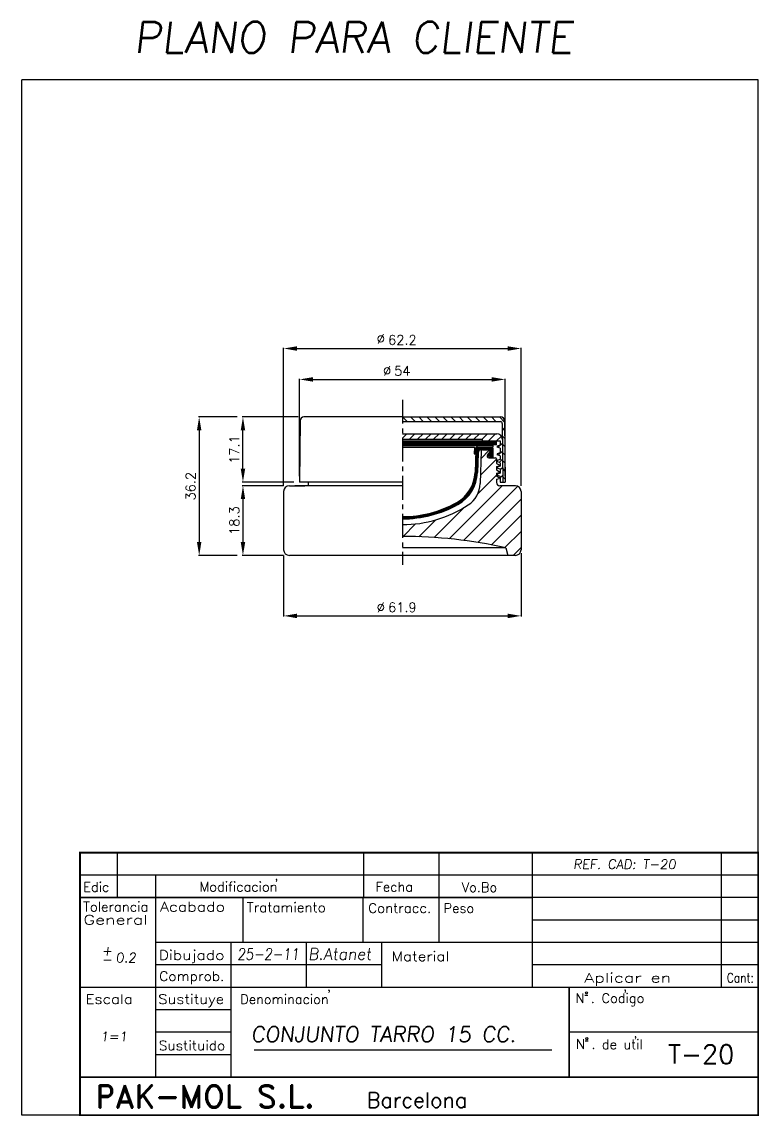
# Model space of a CAD drawing. Extents: x 59 to 1419, y 215 to 817.
# Drawn here: x 317.2 to 511, y 529.6 to 817.3 of the extents above; entities that cross this region are included whole.
import ezdxf
from ezdxf.enums import TextEntityAlignment as Align

# ---------------------------------------------------------------- set-up
doc = ezdxf.new("R2010")
doc.units = 0
doc.header["$LTSCALE"] = 5
doc.header["$MEASUREMENT"] = 0
doc.linetypes.add('CENTRO', pattern=[2, 1.25, -0.25, 0.25, -0.25])
doc.linetypes.add('CONTINUA', pattern=[0])
doc.layers.get('0').update_dxf_attribs({"linetype": 'CONTINUA'})
doc.layers.get('DEFPOINTS').update_dxf_attribs({"linetype": 'CONTINUA'})
doc.layers.add('2', color=1, linetype='CONTINUA')
doc.layers.add('COTAS', color=7, linetype='CONTINUA')
doc.styles.add('25', font='simplex', dxfattribs={"height": 2.5})
doc.styles.add('4', font='ROMANS', dxfattribs={"oblique": 7, "height": 4})
doc.styles.add('ROMAND', font='romand', dxfattribs={"height": 4})
doc.styles.add('ROMANS', font='romans', dxfattribs={"oblique": 7, "height": 2.5})
doc.dimstyles.get("Standard").update_dxf_attribs({"dimtxt": 0.18, "dimasz": 0.18, "dimexe": 0.18, "dimexo": 0.0625, "dimgap": 0.09, "dimtad": 0, "dimtih": 1, "dimtoh": 1, "dimdec": 4, "dimzin": 0, "dimtxsty": 'STANDARD', "dimcen": 0.09, "dimazin": 3, "dimtfac": 1, "dimtdec": 4, "dimtofl": 0, "dimtmove": 0, "dimatfit": 3, "dimtolj": 1, "dimtzin": 0})

# ---------------------------------------------------------------- blocks, each defined once
blk = doc.blocks.new('*D14')
at = {"color": 0, "linetype": 'BYBLOCK'}
for p, q in [((386, 390.66), (375.11, 390.66)), ((375.31, 387.16), (375.31, 375.86)), ((386, 372.36), (375.11, 372.36))]:
    blk.add_line(p, q, dxfattribs=at)
for points in [[(374.73, 387.16), (375.9, 387.16), (375.31, 390.66)], [(374.73, 375.86), (375.9, 375.86), (375.31, 372.36)]]:
    blk.add_solid(points, dxfattribs=at)
at = {"layer": 'DEFPOINTS', "color": 0, "linetype": 'BYBLOCK'}
for p in [(387.5, 390.66), (375.31, 372.36), (387.5, 372.36)]:
    blk.add_point(p, dxfattribs=at)
at = {"color": 0, "linetype": 'BYBLOCK', "insert": (373.06, 381.51), "char_height": 2.5, "attachment_point": 5, "rotation": 90, "style": '25'}
blk.add_mtext('\\A1;18.3', dxfattribs=at)
blk = doc.blocks.new('*D13')
at = {"color": 0, "linetype": 'BYBLOCK'}
for p, q in [((386, 390.66), (386, 426.96)), ((389.5, 426.76), (444.9, 426.76)), ((448.4, 390.66), (448.4, 426.96))]:
    blk.add_line(p, q, dxfattribs=at)
for points in [[(389.5, 427.34), (389.5, 426.17), (386, 426.76)], [(444.9, 427.34), (444.9, 426.17), (448.4, 426.76)]]:
    blk.add_solid(points, dxfattribs=at)
at = {"layer": 'DEFPOINTS', "color": 0, "linetype": 'BYBLOCK'}
for p in [(448.4, 426.76), (386, 389.16), (448.4, 389.16)]:
    blk.add_point(p, dxfattribs=at)
at = {"color": 0, "linetype": 'BYBLOCK', "insert": (417.2, 429.01), "char_height": 2.5, "attachment_point": 5, "style": '25'}
blk.add_mtext('\\A1;62.2', dxfattribs=at)
blk = doc.blocks.new('*D15')
at = {"color": 0, "linetype": 'BYBLOCK'}
for p, q in [((386, 372.36), (386, 356.26)), ((448.4, 372.93), (448.4, 356.26)), ((389.5, 356.46), (444.9, 356.46))]:
    blk.add_line(p, q, dxfattribs=at)
for points in [[(389.5, 357.04), (389.5, 355.87), (386, 356.46)], [(444.9, 357.04), (444.9, 355.87), (448.4, 356.46)]]:
    blk.add_solid(points, dxfattribs=at)
at = {"layer": 'DEFPOINTS', "color": 0, "linetype": 'BYBLOCK'}
for p in [(448.4, 374.43), (386, 373.86), (448.4, 356.46)]:
    blk.add_point(p, dxfattribs=at)
at = {"color": 0, "linetype": 'BYBLOCK', "insert": (417.2, 358.71), "char_height": 2.5, "attachment_point": 5, "style": '25'}
blk.add_mtext('\\A1;61.9', dxfattribs=at)
blk = doc.blocks.new('*D16')
at = {"color": 0, "linetype": 'BYBLOCK'}
for p, q in [((389.85, 713.41), (375.11, 713.41)), ((375.31, 699.81), (375.31, 709.91)), ((388.7, 696.31), (375.11, 696.31))]:
    blk.add_line(p, q, dxfattribs=at)
for points in [[(374.73, 709.91), (375.9, 709.91), (375.31, 713.41)], [(374.73, 699.81), (375.9, 699.81), (375.31, 696.31)]]:
    blk.add_solid(points, dxfattribs=at)
at = {"layer": 'DEFPOINTS', "color": 0, "linetype": 'BYBLOCK'}
for p in [(375.31, 713.41), (391.35, 713.41), (390.2, 696.31)]:
    blk.add_point(p, dxfattribs=at)
at = {"color": 0, "linetype": 'BYBLOCK', "insert": (373.06, 704.86), "char_height": 2.5, "attachment_point": 5, "rotation": 90, "style": '25'}
blk.add_mtext('\\A1;17.1', dxfattribs=at)
blk = doc.blocks.new('*D17')
at = {"color": 0, "linetype": 'BYBLOCK'}
for p, q in [((373.81, 713.41), (363.61, 713.41)), ((363.81, 709.91), (363.81, 680.51)), ((373.81, 677.01), (363.61, 677.01))]:
    blk.add_line(p, q, dxfattribs=at)
for points in [[(363.22, 709.91), (364.39, 709.91), (363.81, 713.41)], [(363.22, 680.51), (364.39, 680.51), (363.81, 677.01)]]:
    blk.add_solid(points, dxfattribs=at)
at = {"layer": 'DEFPOINTS', "color": 0, "linetype": 'BYBLOCK'}
for p in [(375.31, 713.41), (363.81, 677.01), (375.31, 677.01)]:
    blk.add_point(p, dxfattribs=at)
at = {"color": 0, "linetype": 'BYBLOCK', "insert": (361.56, 695.21), "char_height": 2.5, "attachment_point": 5, "rotation": 90, "style": '25'}
blk.add_mtext('\\A1;36.2', dxfattribs=at)
blk = doc.blocks.new('*D18')
at = {"color": 0, "linetype": 'BYBLOCK'}
for p, q in [((390.2, 697.81), (390.2, 723.48)), ((393.7, 723.28), (440.7, 723.28)), ((444.2, 697.81), (444.2, 723.48))]:
    blk.add_line(p, q, dxfattribs=at)
for points in [[(393.7, 723.87), (393.7, 722.7), (390.2, 723.28)], [(440.7, 723.87), (440.7, 722.7), (444.2, 723.28)]]:
    blk.add_solid(points, dxfattribs=at)
at = {"layer": 'DEFPOINTS', "color": 0, "linetype": 'BYBLOCK'}
for p in [(444.2, 723.28), (390.2, 696.31), (444.2, 696.31)]:
    blk.add_point(p, dxfattribs=at)
at = {"color": 0, "linetype": 'BYBLOCK', "insert": (417.2, 725.53), "char_height": 2.5, "attachment_point": 5, "style": '25'}
blk.add_mtext('\\A1;54', dxfattribs=at)

msp = doc.modelspace()

# ---------------------------------------------------------------- hatches: boundary and pattern name
at = {"layer": 'COTAS'}
h = msp.add_hatch(dxfattribs=at)
h.set_pattern_fill('_U', color=3, scale=1.5, angle=135, style=0, pattern_type=0)
h.set_pattern_definition([(135, (0, 0), (-1.0606602, -1.0606602), [])])
h.paths.add_polyline_path([(442.9704, 712.2093, -0.41165989), (443.4703, 711.7137), (443.6048, 696.3093), (444.2048, 696.3093), (444.0642, 712.418, 0.41165989), (443.0643, 713.4093), (417.2048, 713.4093), (417.2048, 712.2093)])
h = msp.add_hatch(dxfattribs=at)
h.set_pattern_fill('_U', color=3, scale=1.5, angle=45, style=0, pattern_type=0)
h.set_pattern_definition([(45, (0, 0), (-1.0606602, 1.0606602), [])])
h.paths.add_polyline_path([(417.2048, 709.0093), (417.2048, 707.5542), (438.2048, 707.5542), (438.2048, 707.1145), (442.9133, 707.1145), (442.9133, 706.014), (442.1133, 705.7287), (442.1133, 705.4632), (442.9133, 705.178), (442.9133, 703.9947), (442.1133, 703.7095), (442.1133, 703.444), (442.9133, 703.1587), (442.9133, 702.2242), (442.1133, 701.939), (442.1133, 701.6734), (442.9133, 701.3882), (442.9133, 700.5064), (442.1133, 700.2212), (442.1133, 699.9556), (442.9133, 699.6704), (442.9133, 698.629), (442.1133, 698.3438), (442.1133, 698.0783), (442.9133, 697.793), (442.9133, 696.3093), (443.6048, 696.3093), (443.5069, 707.5224, 0.41165989), (442.007, 709.0093)])

# ---------------------------------------------------------------- linework, layer by layer
for p, q in [((317.2157, 529.8443), (317.2157, 802.0398)), ((510.7114, 802.0398), (317.2157, 802.0398)), ((510.7114, 529.8443), (510.7114, 802.0398)), ((378.2496, 546.9847), (456.4867, 546.9847)), ((510.7114, 529.8443), (317.2157, 529.8443))]:
    msp.add_line(p, q)
at = {"linetype": 'CENTRO'}
msp.add_line((417.2048, 717.9143), (417.2048, 674.5307), dxfattribs=at)
at = {"color": 3, "linetype": 'CONTINUA'}
for p, q in [((390.3454, 712.418), (390.2048, 696.3093)), ((443.4703, 711.7137), (443.6048, 696.3041)), ((444.0642, 712.418), (444.2048, 696.3093)), ((438.2048, 707.5542), (438.2048, 707.1145)), ((442.9133, 703.1587), (442.9133, 702.2242)), ((442.9133, 701.3882), (442.9133, 700.5064)), ((442.9133, 699.6704), (442.9133, 698.629)), ((442.9133, 697.793), (442.9133, 696.3093))]:
    msp.add_line(p, q, dxfattribs=at)
at = {"color": 3}
for p, q in [((417.2048, 709.0093), (442.007, 709.0093)), ((417.2048, 707.5542), (438.2048, 707.5542)), ((417.2048, 707.1145), (442.9133, 707.1145)), ((442.9133, 696.3093), (444.2048, 696.3093))]:
    msp.add_line(p, q, dxfattribs=at)
at = {"color": 6, "linetype": 'CONTINUA'}
for p, q in [((436.144, 705.4776), (436.0832, 703.7382)), ((436.4138, 704.995), (436.3699, 703.7382)), ((440.9633, 705.9449), (440.9714, 705.4776))]:
    msp.add_line(p, q, dxfattribs=at)
at = {"color": 4, "linetype": 'CONTINUA'}
for p, q in [((437.4748, 705.4093), (440.7611, 705.4093)), ((438.0532, 705.2355), (440.267, 705.2355)), ((438.1015, 705.0355), (440.2296, 705.0355)), ((440.3612, 705.2023), (440.4049, 702.6988)), ((440.5612, 705.2058), (440.6049, 702.7023)), ((440.7611, 705.2093), (440.8048, 702.7058)), ((440.9611, 705.2128), (441.0048, 702.7093)), ((436.5342, 704.7489), (436.3267, 698.8063)), ((436.7041, 703.8843), (436.5265, 698.7993)), ((436.904, 703.8774), (436.7264, 698.7923)), ((437.1039, 703.8704), (436.9263, 698.7853)), ((438.1033, 704.8355), (439.9728, 704.8355)), ((440.2727, 704.5407), (440.284, 703.8966)), ((440.3035, 702.7093), (441.0048, 702.7093))]:
    msp.add_line(p, q, dxfattribs=at)
at = {"color": 1, "linetype": 'CONTINUA'}
for p, q in [((437.9548, 704.5016), (437.654, 695.8893)), ((438.2548, 704.8016), (439.5727, 704.8016)), ((439.8454, 703.7347), (440.2614, 704.2437)), ((441.9328, 702.3897), (441.9328, 701.202)), ((441.9328, 700.3451), (441.9328, 699.4744)), ((442.6368, 700.8063), (442.6368, 700.5408)), ((442.6368, 699.0786), (442.6368, 698.8132)), ((442.6368, 697.5196), (442.6368, 697.2542)), ((386.0048, 693.8093), (386.0048, 678.5093)), ((387.5048, 695.3093), (391.5968, 695.3093)), ((446.9048, 695.3093), (442.8128, 695.3093)), ((448.4048, 693.8093), (448.4048, 678.5093)), ((444.3689, 679.0093), (444.9048, 677.0093))]:
    msp.add_line(p, q, dxfattribs=at)
at = {"color": 1}
for p, q in [((439.5785, 703.4081), (439.9259, 703.8332)), ((439.9192, 702.6897), (441.6328, 702.6897)), ((441.9328, 701.202), (442.6368, 700.8063)), ((441.9328, 700.3451), (442.6368, 700.5408)), ((441.9328, 699.4744), (442.6368, 699.0786)), ((392.4768, 696.3093), (392.4768, 695.3093)), ((441.9328, 698.6174), (442.6368, 698.8132)), ((441.9328, 698.6174), (441.9328, 697.9154)), ((441.9328, 697.9154), (442.6368, 697.5196)), ((441.9328, 697.0584), (442.6368, 697.2542)), ((441.9328, 697.0584), (441.9328, 696.1893)), ((417.2048, 695.3093), (388.9548, 695.3093)), ((444.3689, 679.0093), (417.2048, 679.0093)), ((446.9048, 677.0093), (387.5048, 677.0093))]:
    msp.add_line(p, q, dxfattribs=at)
at = {"color": 7}
for p, q in [((510.7114, 598.8443), (332.5114, 598.8443)), ((510.7114, 598.8443), (332.5114, 598.8443)), ((332.5114, 598.8443), (332.5114, 529.8443)), ((342.2852, 598.8443), (342.2852, 587.0443)), ((407.0114, 598.8443), (407.0114, 587.0443)), ((426.8114, 598.8443), (426.8114, 587.0443)), ((451.3114, 598.8443), (451.3114, 563.4443)), ((501.0114, 598.8443), (501.0114, 563.4443)), ((510.7114, 598.8443), (510.7114, 530.8443)), ((510.7114, 592.9443), (332.5114, 592.9443)), ((352.3114, 592.9443), (352.3114, 539.8443)), ((510.7114, 587.0443), (332.5114, 587.0443)), ((375.3114, 587.0443), (375.3114, 575.2443)), ((406.8114, 587.0443), (406.8114, 575.2443)), ((426.8114, 587.0443), (426.8114, 575.2443)), ((510.7114, 581.1443), (451.3114, 581.1443)), ((510.7114, 575.2443), (352.3114, 575.2443)), ((372.1114, 575.2443), (372.1114, 539.8443)), ((391.9114, 575.2443), (391.9114, 563.4443)), ((411.7114, 575.2443), (411.7114, 563.4443)), ((411.7114, 569.3443), (352.3114, 569.3443)), ((510.7114, 569.3443), (451.3114, 569.3443)), ((510.7114, 563.4443), (332.5114, 563.4443)), ((461.0114, 563.4443), (461.0114, 539.8443)), ((372.1114, 557.5443), (352.3114, 557.5443)), ((372.1114, 551.6443), (352.3114, 551.6443)), ((510.7114, 551.6443), (461.0114, 551.6443)), ((372.1114, 545.7443), (352.3114, 545.7443)), ((510.7114, 539.8443), (332.5114, 539.8443)), ((510.7114, 529.8443), (332.5114, 529.8443))]:
    msp.add_line(p, q, dxfattribs=at)
at = {"color": 4}
for p, q in [((465.1704, 561.4295), (465.9583, 561.4295)), ((465.2559, 549.3991), (466.0438, 549.3991))]:
    msp.add_line(p, q, dxfattribs=at)
for points, const_width in [([(332.5114, 598.8443), (332.5114, 529.8443), (510.7114, 529.8443), (510.7114, 551.6443), (510.7114, 598.8443), (332.5114, 598.8443)], 0.5), ([(451.3114, 563.4443), (451.3114, 598.8443)], 0.3), ([(352.3114, 539.8443), (352.3114, 592.9443)], 0.3), ([(332.5114, 587.0443), (451.3114, 587.0443)], 0.3), ([(372.1114, 539.8443), (372.1114, 575.2443)], 0.3), ([(510.7114, 563.4443), (332.5114, 563.4443)], 0.3), ([(461.0114, 539.8443), (461.0114, 563.4443)], 0.3), ([(332.5114, 539.8443), (510.7114, 539.8443)], 0.5)]:
    msp.add_lwpolyline(points, dxfattribs=dict(const_width=const_width))
for centre in [(465.5831, 561.9925), (465.6686, 549.9621)]:
    msp.add_circle(centre, 0.2706, dxfattribs=at)
at = {"color": 3}
msp.add_arc((442.007, 707.5093), 1.5, 0.5, 90, dxfattribs=at)
at = {"color": 4, "linetype": 'CONTINUA'}
for centre, radius, start, end in [((437.4748, 704.4093), 1, 90, 178), ((438.0532, 703.8355), 1.4, 90, 178), ((438.1015, 703.7855), 1.25, 90, 178), ((440.7611, 705.2093), 0.2, 1, 90), ((438.1033, 703.8355), 1, 90, 178), ((439.9728, 704.5355), 0.3, 1, 90)]:
    msp.add_arc(centre, radius, start, end, dxfattribs=at)
at = {"color": 1}
for centre, radius, start, end in [((438.2548, 704.5016), 0.3, 90, 180), ((439.9192, 703.1297), 0.44, 140.743988, 270), ((441.6328, 702.3897), 0.3, 360, 90), ((442.8128, 696.1893), 0.88, 180, 270), ((387.5048, 678.5093), 1.5, 180, 270), ((446.9048, 678.5093), 1.5, 270, 0)]:
    msp.add_arc(centre, radius, start, end, dxfattribs=at)
at = {"color": 1, "linetype": 'CONTINUA'}
for centre, radius, start, end in [((439.5727, 704.0976), 0.704, 11.551562, 90), ((387.5048, 693.8093), 1.5, 90, 180), ((446.9048, 693.8093), 1.5, 0, 90)]:
    msp.add_arc(centre, radius, start, end, dxfattribs=at)
at = {"layer": '2', "color": 3}
for p, q in [((417.2048, 713.4093), (391.3453, 713.4093)), ((417.2048, 713.4093), (443.0643, 713.4093)), ((417.2048, 712.2093), (442.9704, 712.2093)), ((442.9133, 707.1145), (442.9133, 706.014)), ((442.9133, 705.178), (442.9133, 703.9947)), ((417.2048, 696.3093), (390.2048, 696.3093))]:
    msp.add_line(p, q, dxfattribs=at)
at = {"layer": '2', "color": 7}
for p, q in [((417.2048, 706.7449), (442.0055, 706.7449)), ((417.2048, 706.5449), (442.0055, 706.5449)), ((417.2048, 706.3449), (442.0055, 706.3449)), ((417.2048, 706.1449), (442.0055, 706.1449))]:
    msp.add_line(p, q, dxfattribs=at)
at = {"layer": '2', "color": 6}
for p, q in [((417.2048, 705.9449), (440.9633, 705.9449)), ((417.2048, 705.4776), (436.144, 705.4776)), ((436.9135, 705.4776), (440.9714, 705.4776)), ((436.0832, 703.7382), (436.3699, 703.7382))]:
    msp.add_line(p, q, dxfattribs=at)
at = {"layer": '2', "color": 4}
for p, q in [((440.3035, 702.7093), (440.0226, 702.901)), ((440.0324, 703.7335), (440.284, 703.8966))]:
    msp.add_line(p, q, dxfattribs=at)
for radius in [0.5, 0.3, 0.1]:
    msp.add_arc((440.3045, 703.314), radius, 122.964631, 235.684729, dxfattribs=at)
at = {"layer": 'COTAS', "color": 3}
for p, q in [((442.9133, 706.014), (442.1133, 705.7287)), ((442.9133, 705.178), (442.1133, 705.4632)), ((442.9133, 703.9947), (442.1133, 703.7095)), ((442.9133, 703.1587), (442.1133, 703.444)), ((442.9133, 702.2242), (442.1133, 701.939)), ((442.9133, 701.3882), (442.1133, 701.6734)), ((442.9133, 700.5064), (442.1133, 700.2212)), ((442.9133, 699.6704), (442.1133, 699.9556)), ((442.9133, 698.629), (442.1133, 698.3438)), ((442.9133, 697.793), (442.1133, 698.0783))]:
    msp.add_line(p, q, dxfattribs=at)
at = {"layer": 'COTAS', "color": 3, "linetype": 'CONTINUA'}
for p, q in [((442.1133, 705.7287), (442.1133, 705.4632)), ((442.1133, 703.7095), (442.1133, 703.444)), ((442.1133, 701.939), (442.1133, 701.6734)), ((442.1133, 700.2212), (442.1133, 699.9556)), ((442.1133, 698.3438), (442.1133, 698.0783))]:
    msp.add_line(p, q, dxfattribs=at)
at = {"layer": 'COTAS', "color": 1}
for p, q in [((437.7316, 698.1105), (441.9328, 702.3117)), ((437.8851, 702.5066), (440.0199, 704.6414)), ((436.9696, 693.1058), (441.9328, 698.069)), ((429.5064, 681.4), (443.4157, 695.3093)), ((425.5903, 681.7265), (433.539, 689.6752)), ((417.3877, 682.0092), (420.6801, 685.3016)), ((421.5544, 681.9333), (425.9763, 686.3552))]:
    msp.add_line(p, q, dxfattribs=at)
at = {"layer": 'COTAS', "color": 1, "linetype": 'CONTINUA'}
for p, q in [((433.3119, 680.9628), (447.5244, 695.1753)), ((437.0146, 680.4229), (448.4048, 691.8131)), ((440.6213, 679.787), (448.4048, 687.5705)), ((444.1377, 679.0608), (448.4048, 683.3278)), ((446.3289, 677.0093), (448.4048, 679.0852))]:
    msp.add_line(p, q, dxfattribs=at)
at = {"layer": 'COTAS', "color": 3}
for centre, radius, start, end in [((391.3453, 712.4093), 1, 90, 179.5), ((442.9704, 711.7093), 0.5, 0.5, 90), ((443.0643, 712.4093), 1, 0.5, 90)]:
    msp.add_arc(centre, radius, start, end, dxfattribs=at)
at = {"layer": 'COTAS', "color": 6}
msp.add_arc((436.9135, 704.9776), 0.5, 90, 178, dxfattribs=at)
at = {"layer": 'COTAS', "color": 4}
for centre, radius, start, end in [((426.9324, 699.1343), 9.4, 299.102906, 358), ((426.9324, 699.1343), 9.6, 299.102906, 358), ((426.9324, 699.1343), 9.8, 299.102906, 358), ((426.9324, 699.1343), 10, 299.102906, 358), ((417.2048, 716.6093), 29.4, 270, 299.102906), ((417.2048, 716.6093), 29.6, 270, 299.102906), ((417.2048, 716.6093), 29.8, 270, 299.102906), ((417.2048, 716.6093), 30, 270, 299.102906)]:
    msp.add_arc(centre, radius, start, end, dxfattribs=at)
at = {"layer": 'COTAS', "color": 1}
for centre, radius, start, end in [((430.6583, 696.1336), 7, 303.306877, 358), ((417.2048, 716.6093), 31.5, 270, 303.306877)]:
    msp.add_arc(centre, radius, start, end, dxfattribs=at)
at = {"layer": 'COTAS', "color": 1, "linetype": 'CONTINUA'}
msp.add_arc((417.2048, 557.5279), 124.4814, 77.395602, 90, dxfattribs=at)
at = {"layer": 'DEFPOINTS', "color": 0, "linetype": 'BYBLOCK'}
for p in [(417.2048, 706.9343), (417.2048, 706.9343), (417.2048, 706.6159), (417.2048, 706.6159), (417.2048, 705.7373), (417.2048, 705.7373), (417.2048, 704.9858), (417.2048, 704.9858), (417.2048, 704.9858), (417.2048, 704.9858), (417.2048, 704.2484), (417.2048, 704.2484), (417.2048, 704.2484), (417.2048, 704.2484), (417.2048, 704.2484), (417.2048, 704.2484), (417.2048, 704.2484), (417.2048, 704.2484), (417.2048, 704.2413), (417.2048, 704.2413)]:
    msp.add_point(p, dxfattribs=at)
at = {"layer": 'DEFPOINTS', "color": 1, "linetype": 'BYBLOCK'}
msp.add_point((437.9548, 704.5016), dxfattribs=at)

# ---------------------------------------------------------------- texts
at = {"color": 1, "style": '4', "oblique": 7}
msp.add_text('PLANO PARA CLIENTE', height=8.105605, dxfattribs=at).set_placement((346.6297, 809.1797))
at = {"style": '25'}
for s, height, p in [('%%C', 2.5, (410.473, 732.7009)), ('%%C', 2.5, (412.1302, 724.3018)), ('%%C', 2.5, (410.473, 662.0908)), ('T-20', 4.95, (487.0569, 543.3937))]:
    msp.add_text(s, height=height, dxfattribs=at).set_placement(p)
at = {"oblique": 7}
for s, height, style, p in [('REF. CAD: T-20', 2.5, 'ROMANS', (462.1068, 594.5685)), ('+', 2.5, 'ROMANS', (338.2181, 571.8303)), ('B.Atanet', 3, 'ROMANS', (392.4939, 570.7239)), ('-', 2.5, 'ROMANS', (338.2181, 569.5527)), ('0.2', 2.5, 'ROMANS', (341.8781, 569.9991)), ('CONJUNTO TARRO 15 CC.', 4.052803, '4', (377.4377, 549.0956)), ('1=1', 2.5, 'ROMANS', (337.8586, 549.2834))]:
    msp.add_text(s, height=height, dxfattribs=dict(at, style=style)).set_placement(p)
at = {"color": 4}
for s, height, style, p in [('Edic', 2.5, 'ROMANS', (333.3341, 588.5747)), ('Modificacion', 2.5, 'ROMANS', (363.9116, 588.6598)), ("'", 2.5, '25', (383.6069, 589.4451)), ('Fecha', 2.5, 'ROMANS', (410.1378, 588.6312)), ('Vo.Bo', 2.5, 'ROMANS', (432.814, 588.5167)), ('Peso', 2.5, 'ROMANS', (428.0343, 583.0047)), ('Denominacion', 2.5, 'ROMANS', (374.5822, 559.0724)), ("'", 2.5, '25', (397.4036, 560.2678)), ('N . Codigo', 2.5, 'ROMANS', (462.6825, 559.3422)), ("'", 2.5, '25', (475.2334, 560.3042)), ('N .', 2.5, 'ROMANS', (462.8386, 547.2915)), ('de util', 2.5, 'ROMANS', (469.6414, 547.1976)), ("'", 2.5, '25', (477.9202, 548.0732)), ('PAK-MOL S.L.', 6, 'ROMAND', (336.586, 531.7484)), ('Barcelona', 4, '4', (407.8707, 531.8073))]:
    msp.add_text(s, height=height, dxfattribs=dict(at, style=style)).set_placement(p)
at = {"color": 4, "style": 'ROMANS'}
for s, width, p, p2 in [('Tolerancia', 0.940146, (333.3305, 583.3999), (350.4546, 583.3999)), ('Acabado', 1.121612, (353.5043, 583.3999), (370.5955, 583.3999)), ('Tratamiento', 0.957353, (376.3258, 583.2172), (397.0684, 583.2172)), ('Contracc.', 0.959177, (408.2345, 583.0311), (424.7917, 583.0311)), ('General', 1.270843, (333.3777, 579.9569), (350.3223, 579.9569)), ('Dibujado', 1.108803, (353.1711, 570.6872), (370.4632, 570.6872)), ('Material', 1.090532, (414.3457, 570.3717), (429.5353, 570.3717)), ('Comprob.', 0.987886, (353.2928, 565.1253), (370.4632, 565.1253)), ('Aplicar en', 1.221721, (465.0191, 564.7123), (487.8536, 564.7123)), ('Cant:', 0.770947, (502.5226, 564.7123), (509.5896, 564.7123)), ('Escala', 1.088591, (333.9333, 559.1099), (346.3743, 559.1099)), ('Sustituye', 1.051982, (353.0495, 559.1099), (370.3321, 559.1099)), ('Sustituido', 0.979997, (353.1711, 546.8954), (370.6711, 546.8954))]:
    msp.add_text(s, height=2.5, dxfattribs=dict(at, width=width)).set_placement(p, p2, align=Align.FIT)
at = {"style": 'ROMANS', "oblique": 7, "width": 0.795062}
msp.add_text('25-2-11', height=3, dxfattribs=at).set_placement((373.7997, 570.6753), (390.0417, 570.6753), align=Align.FIT)

# ---------------------------------------------------------------- dimensions: what is measured, and where the dimension line sits
at = {"layer": 'COTAS'}
for base, p1, p2, text, picture, middle in [((448.4048, 731.4061), (386.0048, 693.8093), (448.4048, 693.8093), '62.2', '*D13', (417.2048, 733.6561)), ((448.4048, 661.1072), (386.0048, 678.5093), (448.4048, 679.0852), '61.9', '*D15', (417.2048, 663.3572))]:
    dim = msp.add_linear_dim(base=base, p1=p1, p2=p2, text=text, dimstyle='STANDARD', override={"dimtxt": 1, "dimasz": 3.5, "dimexe": 0.2, "dimexo": 1.5, "dimgap": 1, "dimtad": 1, "dimtih": 0, "dimtoh": 0, "dimdec": 3, "dimzin": 8, "dimtxsty": '25', "dimcen": 0, "dimtdec": 3, "dimtzin": 8}, dxfattribs=at)
    dim.commit()
    dim.dimension.update_dxf_attribs({"geometry": picture, "text_midpoint": middle, "insert": (0, 304.6505)})
dim = msp.add_linear_dim(base=(444.2048, 723.2826), p1=(390.2048, 696.3093), p2=(444.2048, 696.3093), dimstyle='STANDARD', override={"dimtxt": 1, "dimasz": 3.5, "dimexe": 0.2, "dimexo": 1.5, "dimgap": 1, "dimtad": 1, "dimtih": 0, "dimtoh": 0, "dimdec": 3, "dimzin": 8, "dimtxsty": '25', "dimcen": 0, "dimtdec": 3, "dimtzin": 8}, dxfattribs=at)
dim.commit()
dim.dimension.update_dxf_attribs({"geometry": '*D18', "text_midpoint": (417.2048, 725.5326)})
dim = msp.add_linear_dim(base=(363.806, 677.0093), p1=(375.3121, 713.4093), p2=(375.3121, 677.0093), angle=90, text='36.2', dimstyle='STANDARD', override={"dimtxt": 1, "dimasz": 3.5, "dimexe": 0.2, "dimexo": 1.5, "dimgap": 1, "dimtad": 1, "dimtih": 0, "dimtoh": 0, "dimdec": 3, "dimzin": 8, "dimtxsty": '25', "dimcen": 0, "dimtdec": 3, "dimtzin": 8}, dxfattribs=at)
dim.commit()
dim.dimension.update_dxf_attribs({"geometry": '*D17', "text_midpoint": (361.556, 695.2093)})
dim = msp.add_linear_dim(base=(375.3121, 713.4093), p1=(390.2048, 696.3093), p2=(391.3453, 713.4093), angle=90, dimstyle='STANDARD', override={"dimtxt": 1, "dimasz": 3.5, "dimexe": 0.2, "dimexo": 1.5, "dimgap": 1, "dimtad": 1, "dimtih": 0, "dimtoh": 0, "dimdec": 3, "dimzin": 8, "dimtxsty": '25', "dimcen": 0, "dimtdec": 3, "dimtzin": 8}, dxfattribs=at)
dim.commit()
dim.dimension.update_dxf_attribs({"geometry": '*D16', "text_midpoint": (373.0621, 704.8593)})
dim = msp.add_linear_dim(base=(375.3121, 677.0093), p1=(387.5048, 695.3093), p2=(387.5048, 677.0093), angle=90, dimstyle='STANDARD', override={"dimtxt": 1, "dimasz": 3.5, "dimexe": 0.2, "dimexo": 1.5, "dimgap": 1, "dimtad": 1, "dimtih": 0, "dimtoh": 0, "dimdec": 3, "dimzin": 8, "dimtxsty": '25', "dimcen": 0, "dimtdec": 3, "dimtzin": 8}, dxfattribs=at)
dim.commit()
dim.dimension.update_dxf_attribs({"geometry": '*D14', "text_midpoint": (373.0621, 686.1593), "insert": (0, 304.6505)})

doc.saveas('drawing.dxf')
